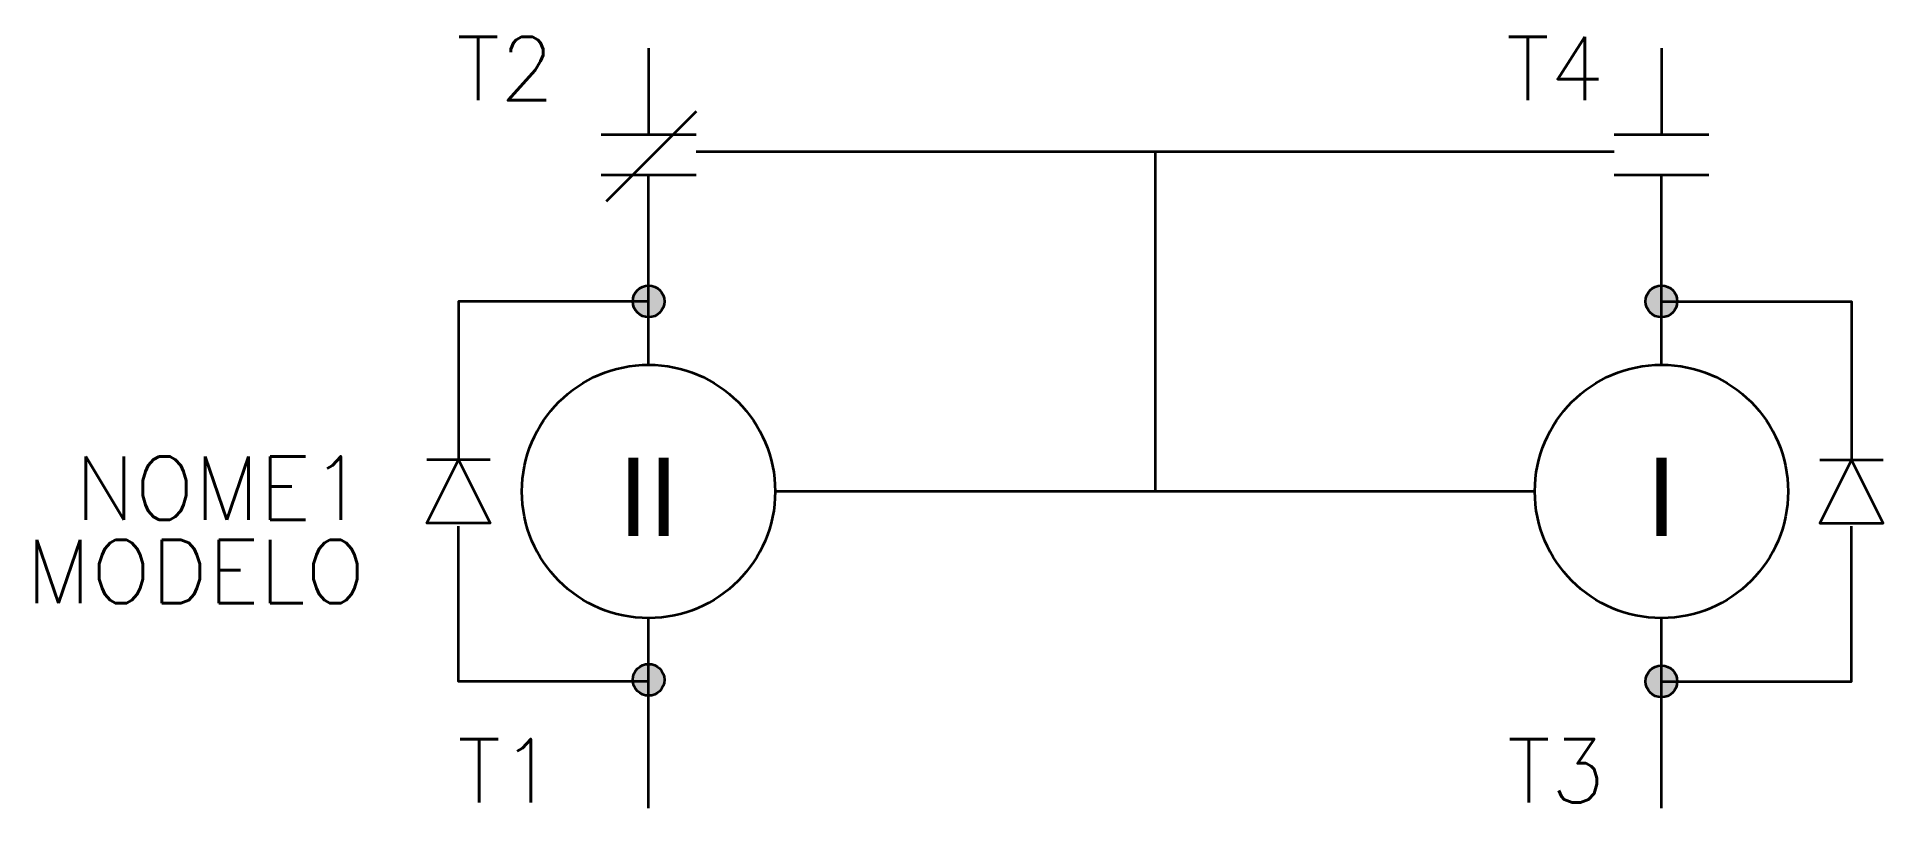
# Model space of a CAD drawing. Header units: millimetres. Extents: x -19.3 to 39, y -24 to 0.4.
import ezdxf
from ezdxf.enums import TextEntityAlignment as Align
from ezdxf.lldxf.tags import DXFTag

# ---------------------------------------------------------------- set-up
doc = ezdxf.new("R2010")
doc.units = ezdxf.units.MM
doc.header["$LTSCALE"] = 10
doc.styles.add('ROMANS', font='romans.shx')
tags = doc.linetypes.add('VISIO_LINE_PATTERN_23', pattern=[3, 1, -2]).pattern_tags.tags
tags[6:7] = [DXFTag(74, 4), DXFTag(75, 0), DXFTag(340, '0'), DXFTag(46, 1.0), DXFTag(50, 0.0), DXFTag(44, 0.0), DXFTag(45, 0.0)]
tags[4:5] = [DXFTag(74, 4), DXFTag(75, 0), DXFTag(340, '0'), DXFTag(46, 1.0), DXFTag(50, 0.0), DXFTag(44, 0.0), DXFTag(45, 0.0)]

msp = doc.modelspace()

# ---------------------------------------------------------------- hatches: boundary and pattern name
h = msp.add_hatch(color=256)
edge = h.paths.add_edge_path()
edge.add_arc((0, -8), 0.5, 0, 360)
h = msp.add_hatch(color=256)
edge = h.paths.add_edge_path()
edge.add_arc((32, -8), 0.5, 0, 360)
h = msp.add_hatch(color=256)
edge = h.paths.add_edge_path()
edge.add_arc((0, -19.95), 0.5, 0, 360)
h = msp.add_hatch(color=256)
edge = h.paths.add_edge_path()
edge.add_arc((32, -20), 0.5, 0, 360)

# ---------------------------------------------------------------- linework, layer by layer
at = {"lineweight": 35}
for p, q in [((0, 0), (0, -2.727)), ((32, 0), (32, -2.727)), ((1.5, -2), (-0.5, -4)), ((-1.5, -2.727), (1.5, -2.727)), ((30.5, -2.727), (33.5, -2.727)), ((-1.5, -4), (-0.5, -4)), ((-0.5, -4), (-1.341, -4.841)), ((-0.5, -4), (0, -4)), ((0, -10), (0, -4)), ((0, -4), (1.5, -4)), ((30.5, -4), (33.5, -4)), ((32, -10), (32, -4)), ((-5, -13), (-7, -13)), ((37, -13), (38, -13)), ((38, -13), (39, -13)), ((0, -19.933), (0, -18)), ((32, -24), (32, -18)), ((0, -24), (0, -19.933))]:
    msp.add_line(p, q, dxfattribs=at)
at = {"linetype": 'VISIO_LINE_PATTERN_23', "lineweight": 35, "ltscale": 0.35}
for p, q in [((30.5, -3.273), (1.5, -3.273)), ((16, -3.273), (16, -14)), ((16, -14), (4, -14)), ((28, -14), (16, -14))]:
    msp.add_line(p, q, dxfattribs=at)
at = {"lineweight": 35}
for points in [[(0, -8), (-6, -8), (-6, -13)], [(32, -8), (38, -8), (38, -13)], [(0, -20), (-6, -20), (-6, -15.1)], [(32, -20), (38, -20), (38, -15.1)]]:
    msp.add_lwpolyline(points, dxfattribs=at)
for points in [[(-6, -13), (-5, -15), (-7, -15), (-6, -13)], [(38, -13), (37, -15), (39, -15), (38, -13)]]:
    msp.add_lwpolyline(points, close=True, dxfattribs=at)
for centre, radius in [((0, -8), 0.5), ((32, -8), 0.5), ((0, -14), 4), ((32, -14), 4), ((0, -19.95), 0.5), ((32, -20), 0.5)]:
    msp.add_circle(centre, radius, dxfattribs=at)

# ---------------------------------------------------------------- texts
at = {"char_height": 2.46944, "attachment_point": 5, "line_spacing_factor": 0.96}
for s, insert in [('{\\fArial|b0|i0|c0|p0;II}', (0, -14.17)), ('{\\fArial|b0|i0|c0|p0;I}', (32, -14.17))]:
    msp.add_mtext(s, dxfattribs=dict(at, insert=insert))
at = {"style": 'ROMANS', "flags": 4}
for tag, p in [('T2', (-2.981, -0.646)), ('T4', (30.179, -0.646)), ('NOME1', (-8.95, -13.895)), ('T1', (-2.948, -22.821)), ('T3', (30.212, -22.821))]:
    msp.add_attdef(tag, text='', height=2, dxfattribs=at).set_placement(p, align=Align.MIDDLE_RIGHT)
at = {"color": 7, "lineweight": -3, "style": 'ROMANS'}
msp.add_attdef('MODELO', text='MODELO', height=2, dxfattribs=at).set_placement((-8.95, -16.529), align=Align.MIDDLE_RIGHT)

doc.saveas('drawing.dxf')
